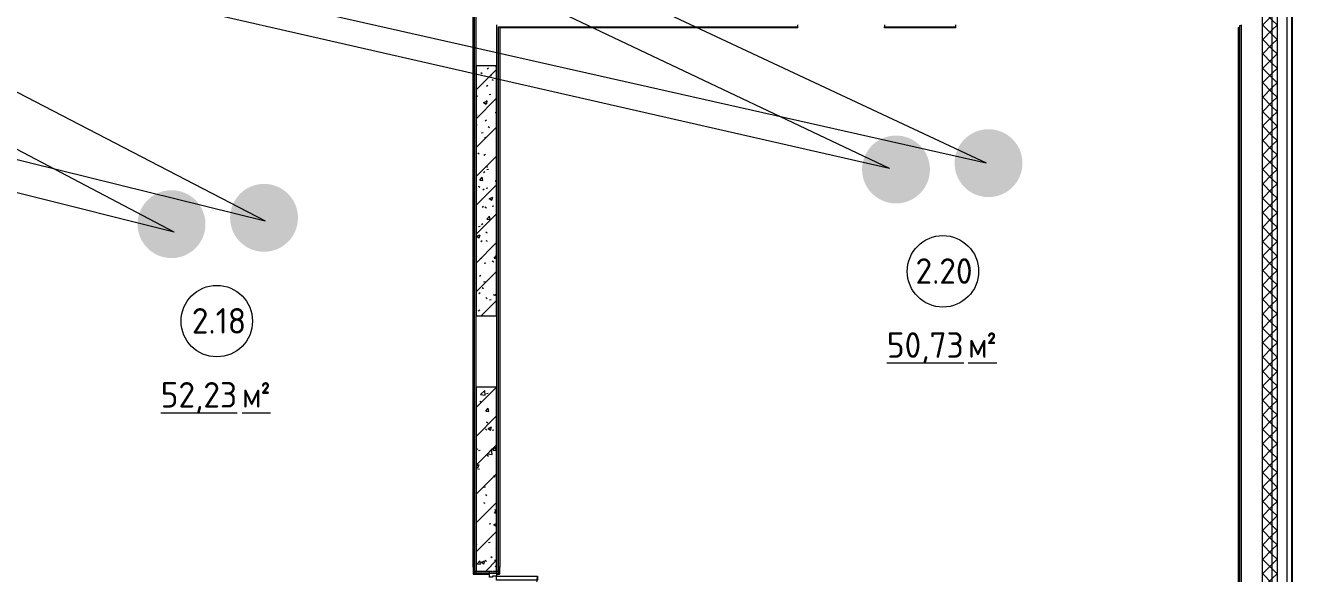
# Model space of a CAD drawing. Header units: millimetres. Extents: x -584918 to 2941280, y 3000189 to 4229862.
# Drawn here: x 201394 to 213811, y 3822791 to 3828161 of the extents above; entities that cross this region are included whole.
import ezdxf

# ---------------------------------------------------------------- set-up
doc = ezdxf.new("R2010")
doc.units = ezdxf.units.MM
doc.linetypes.add('ASVP_Невидимые', pattern=[5, 3, -2])
for name, color, linetype, lineweight in [('Двери', 7, 'Continuous', 0), ('Марки помещений', 7, 'Continuous', 0), ('Обобщенные модели', 7, 'Continuous', 0), ('Перекрытие', 7, 'Continuous', 0), ('Стены внутренние', 7, 'Continuous', 0), ('Стены наружные', 7, 'Continuous', 0), ('Стены несущие', 7, 'Continuous', 0), ('Стены отделка', 7, 'Continuous', 0), ('Стены перегородки', 7, 'Continuous', 0), ('Стены штриховка', 7, 'Continuous', 0), ('экспертиза ДУ', 1, 'Continuous', 0), ('экспертиза ДУ пояснения', 6, 'Continuous', 0)]:
    doc.layers.add(name, color=color, linetype=linetype, lineweight=lineweight)
doc.styles.add('GOST Common_2', font='', dxfattribs={"height": 500})
doc.styles.add('GOST Common_3', font='', dxfattribs={"width": 0.9, "height": 500})
doc.styles.get('GOST Common_2').set_extended_font_data('GOST Common')
doc.styles.get('GOST Common_3').set_extended_font_data('GOST Common')
pattern_1 = [(45, (184030.3, 3824416.36), (-141.4214, 141.4214), [])]
pattern_2 = [(50, (184030.3, 3824416.36), (364.368, -31.8783), [38.1, -419.1]), (355, (184030.3, 3824416.36), (-70.486, 382.113), [30.48, -335.28]), (100.451, (184060.67, 3824413.7), (293.885, 350.2334), [32.38, -356.18]), (46.184, (184030.3, 3824517.96), (542.1585, -84.086), [57.15, -628.65]), (96.636, (184075.5, 3824510.96), (474.805, 494.855), [48.57, -534.27]), (351.184, (184030.3, 3824517.96), (474.81, 494.85), [45.72, -502.92]), (21, (184081.1, 3824492.56), (303.2285, -204.5305), [38.1, -419.1]), (326, (184081.1, 3824492.56), (123.604, 368.376), [30.48, -335.28]), (71.451, (184106.37, 3824475.52), (426.834, 163.843), [32.38, -356.18]), (37.5, (184030.3, 3824416.36), (6.17665, 169.11015), [16.764, -314.452, 16.764, -323.596, -336.55]), (37.5, (184030.3, 3824416.36), (6.17665, 169.11015), [-671.576, 16.764, -319.786]), (7.5, (184030.3, 3824416.36), (133.6389, 200.3615), [16.764, -177.292, 16.764, -306.832, -128.27]), (7.5, (184030.3, 3824416.36), (133.6389, 200.3615), [-517.652, 16.764, -111.506]), (327.5, (183917.02, 3824416.36), (271.1818, -11.4584), [16.764, -110.236, 16.764, -379.476, -525.78]), (327.5, (183917.02, 3824416.36), (271.1818, -11.4584), [-523.24, 16.764, -509.016]), (317.5, (183866.22, 3824416.36), (296.2585, 50.8528), [16.764, -148.336, 16.764, -246.38, -373.38]), (317.5, (183866.22, 3824416.36), (296.2585, 50.8528), [-428.244, 16.764, -356.616])]
pattern_3 = [(45, (184030.3, 3824416.36), (-70.71068, 70.71068), []), (135, (184030.3, 3824416.36), (-70.71068, -70.71068), [])]

# ---------------------------------------------------------------- blocks, each defined once
blk = doc.blocks.new('ASVP_ДверьДеревянная_2 полотна - Межкомнатная 1300х2000h_полотна_ Г Л _1220 в свету_-7189999-АР Этаж 02')
at = {"layer": 'Двери', "lineweight": 18}
for p, q in [((650, 1000), (610, 1000)), ((610, 1000), (610, 100)), ((650, 100), (650, 1000)), ((-650, 500), (-610, 500)), ((-650, 100), (-650, 500)), ((-610, 500), (-610, 100)), ((-680, 100), (-650, 100)), ((-680, 30), (-680, 100)), ((-640, 30), (-680, 30)), ((-610, 100), (-650, 100)), ((-650, 100), (-650, 60)), ((-650, 60), (-640, 60)), ((-640, 60), (-640, 30)), ((610, 100), (650, 100)), ((650, 60), (640, 60)), ((640, 60), (640, 30)), ((640, 30), (680, 30)), ((680, 100), (650, 100)), ((650, 100), (650, 60)), ((680, 30), (680, 100))]:
    blk.add_line(p, q, dxfattribs=at)
at = {"layer": 'Двери', "linetype": 'ASVP_Невидимые', "lineweight": 18}
for p, q in [((-700, 100), (-680, 100)), ((-700, 30), (-700, 100)), ((-680, 30), (-700, 30)), ((-680, 100), (-680, 30)), ((700, 100), (680, 100)), ((680, 100), (680, 30)), ((680, 30), (700, 30)), ((700, 30), (700, 100))]:
    blk.add_line(p, q, dxfattribs=at)
at = {"layer": 'Двери'}
for centre, radius, start, end in [((650, 100), 900, 90, 180), ((-650, 100), 400, 360, 90)]:
    blk.add_arc(centre, radius, start, end, dxfattribs=at)
blk = doc.blocks.new('ASVP_НАЛИЧНИК МДФ_Двери - Наличник дверной МДФ-7405303-АР Этаж 02')
at = {"layer": 'Обобщенные модели'}
for p, q in [((-680, 150), (-680, -1)), ((-670, -5), (-670, 150)), ((670, 150), (670, -5)), ((680, -1), (680, 150)), ((-681, 0), (-740, 0)), ((-740, 0), (-740, -5)), ((-681, -1), (-681, 0)), ((740, 0), (681, 0)), ((681, 0), (681, -1)), ((740, -5), (740, 0)), ((-735, -10), (-675, -10)), ((-680, -1), (-681, -1)), ((675, -10), (735, -10)), ((681, -1), (680, -1))]:
    blk.add_line(p, q, dxfattribs=at)
for centre, start, end in [((-735, -5), 180, 270), ((-675, -5), 270, 360), ((675, -5), 180, 270), ((735, -5), 270, 360)]:
    blk.add_arc(centre, 5, start, end, dxfattribs=at)
blk = doc.blocks.new('ASVP_НАЛИЧНИК МДФ_Двери - Наличник дверной МДФ-7488626-АР Этаж 02')
at = {"layer": 'Обобщенные модели'}
for p, q in [((-681, 0), (-740, 0)), ((-740, 0), (-740, -5)), ((-681, -1), (-681, 0)), ((-680, 20), (-680, -1)), ((-670, -5), (-670, 20)), ((670, 20), (670, -5)), ((680, -1), (680, 20)), ((740, 0), (681, 0)), ((681, 0), (681, -1)), ((740, -5), (740, 0)), ((-735, -10), (-675, -10)), ((-680, -1), (-681, -1)), ((675, -10), (735, -10)), ((681, -1), (680, -1))]:
    blk.add_line(p, q, dxfattribs=at)
for centre, start, end in [((-735, -5), 180, 270), ((-675, -5), 270, 360), ((675, -5), 180, 270), ((735, -5), 270, 360)]:
    blk.add_arc(centre, 5, start, end, dxfattribs=at)
blk = doc.blocks.new('ASVP_Марка_Помещение_ДваЗначения - Номер Площадь-685795-АР Этаж 02')
at = {"layer": 'Марки помещений'}
blk.add_circle((0, 0), 3.5, dxfattribs=at)

msp = doc.modelspace()

# ---------------------------------------------------------------- hatches: boundary and pattern name
at = {"layer": 'Стены внутренние'}
h = msp.add_hatch(dxfattribs=at)
h.set_pattern_fill('FP_1', color=256, style=0, pattern_type=2)
h.set_pattern_definition(pattern_1)
h.paths.add_polyline_path([(206011.203, 3825315.697), (206011.203, 3827765.697), (205811.203, 3827765.697), (205811.203, 3825315.697)])
h = msp.add_hatch(dxfattribs=at)
h.set_pattern_fill('FP_2', color=256, style=0, pattern_type=2)
h.set_pattern_definition(pattern_2)
h.paths.add_polyline_path([(206011.203, 3825315.697), (206011.203, 3827765.697), (205811.203, 3827765.697), (205811.203, 3825315.697)])
h = msp.add_hatch(dxfattribs=at)
h.set_pattern_fill('FP_1', color=256, style=0, pattern_type=2)
h.set_pattern_definition(pattern_1)
h.paths.add_polyline_path([(205811.203, 3822815.697), (206011.203, 3822815.697), (206011.203, 3824615.697), (205811.203, 3824615.697), (205811.203, 3823631.233)])
h = msp.add_hatch(dxfattribs=at)
h.set_pattern_fill('FP_2', color=256, style=0, pattern_type=2)
h.set_pattern_definition(pattern_2)
h.paths.add_polyline_path([(205811.203, 3822815.697), (206011.203, 3822815.697), (206011.203, 3824615.697), (205811.203, 3824615.697), (205811.203, 3823631.233)])
at = {"layer": 'Стены наружные'}
h = msp.add_hatch(dxfattribs=at)
h.set_pattern_fill('FP_36', color=256, style=0, pattern_type=2)
h.set_pattern_definition(pattern_3)
h.paths.add_polyline_path([(213661.203, 3820815.697), (213661.203, 3833515.697), (213611.203, 3833515.697), (213611.203, 3820815.697)])
h.paths.add_polyline_path([(213611.203, 3834715.697), (213661.203, 3834715.697), (213661.203, 3835330.58), (213611.203, 3835350.729), (213611.203, 3835195.977)])
h = msp.add_hatch(dxfattribs=at)
h.set_pattern_fill('FP_36', color=256, style=0, pattern_type=2)
h.set_pattern_definition(pattern_3)
h.paths.add_polyline_path([(213611.203, 3820865.697), (213611.203, 3833515.697), (213511.203, 3833515.697), (213511.203, 3820865.697)])
h.paths.add_polyline_path([(213511.203, 3834715.697), (213611.203, 3834715.697), (213611.203, 3835242.915), (213511.203, 3835283.213), (213511.203, 3835195.977)])
at = {"layer": 'экспертиза ДУ', "lineweight": 0}
h = msp.add_hatch(color=30, dxfattribs=at)
edge = h.paths.add_edge_path()
edge.add_arc((210831.199, 3826811.055), 332.544, 0, 360)
h = msp.add_hatch(color=5, dxfattribs=at)
edge = h.paths.add_edge_path()
edge.add_arc((209924.778, 3826749.097), 332.544, 0, 360)
h = msp.add_hatch(color=5, dxfattribs=at)
edge = h.paths.add_edge_path()
edge.add_arc((202826.029, 3826213.487), 332.544, 0, 360)
h = msp.add_hatch(color=30, dxfattribs=at)
edge = h.paths.add_edge_path()
edge.add_arc((203732.45, 3826275.445), 332.544, 0, 360)

# ---------------------------------------------------------------- linework, layer by layer
at = {"layer": 'Перекрытие'}
for p, q in [((213311.203, 3828155.697), (213311.203, 3828165.697)), ((205811.203, 3822795.697), (205811.203, 3822815.697))]:
    msp.add_line(p, q, dxfattribs=at)
at = {"layer": 'Стены внутренние'}
for p, q in [((205781.203, 3822855.697), (205781.203, 3828395.697)), ((208961.203, 3828135.697), (206041.203, 3828135.697)), ((206041.203, 3828135.697), (206041.203, 3822855.697)), ((208961.203, 3828135.697), (208961.203, 3828145.697)), ((209811.203, 3828135.697), (209811.203, 3828145.697)), ((210511.203, 3828135.697), (209811.203, 3828135.697)), ((210511.203, 3828135.697), (210511.203, 3828145.697)), ((213281.203, 3821195.697), (213281.203, 3828140.697)), ((213281.203, 3828140.697), (213291.203, 3828140.697)), ((205781.203, 3822855.697), (205786.203, 3822855.697)), ((206041.203, 3822855.697), (206036.203, 3822855.697))]:
    msp.add_line(p, q, dxfattribs=at)
at = {"layer": 'Стены несущие'}
for p, q in [((206011.203, 3827765.697), (205811.203, 3827765.697)), ((205811.203, 3827765.697), (205811.203, 3825315.697)), ((206011.203, 3825315.697), (206011.203, 3827765.697)), ((205811.203, 3825315.697), (206011.203, 3825315.697)), ((206011.203, 3824615.697), (205811.203, 3824615.697)), ((205811.203, 3824615.697), (205811.203, 3822815.697)), ((205811.203, 3822815.697), (205811.203, 3824615.697)), ((206011.203, 3822815.697), (206011.203, 3824615.697)), ((206011.203, 3824615.697), (206011.203, 3822815.697)), ((205811.203, 3822815.697), (205941.203, 3822815.697))]:
    msp.add_line(p, q, dxfattribs=at)
at = {"layer": 'Стены отделка'}
for p, q in [((213753.203, 3833515.697), (213753.203, 3819923.697)), ((213811.203, 3819865.697), (213811.203, 3833540.697)), ((205791.203, 3828385.697), (205791.203, 3822815.697)), ((205811.203, 3824615.697), (205811.203, 3828365.697)), ((206011.203, 3828165.697), (206011.203, 3824615.697)), ((206031.203, 3828145.697), (208961.203, 3828145.697)), ((206031.203, 3822815.697), (206031.203, 3828145.697)), ((208961.203, 3828145.697), (208961.203, 3828165.697)), ((209811.203, 3828165.697), (209811.203, 3828145.697)), ((209811.203, 3828145.697), (210511.203, 3828145.697)), ((210511.203, 3828145.697), (210511.203, 3828165.697)), ((213311.203, 3828155.697), (213291.203, 3828155.697)), ((213291.203, 3828155.697), (213291.203, 3821185.697)), ((213311.203, 3821165.697), (213311.203, 3828155.697)), ((205791.203, 3822815.697), (205811.203, 3822815.697)), ((206011.203, 3822815.697), (206031.203, 3822815.697))]:
    msp.add_line(p, q, dxfattribs=at)
at = {"layer": 'Стены перегородки'}
for p, q in [((213511.203, 3833515.697), (213511.203, 3820965.697)), ((213661.203, 3820815.697), (213661.203, 3833515.697))]:
    msp.add_line(p, q, dxfattribs=at)
at = {"layer": 'Стены штриховка'}
for p, q in [((213611.203, 3820865.697), (213611.203, 3833515.697)), ((213803.203, 3819873.697), (213803.203, 3833540.697))]:
    msp.add_line(p, q, dxfattribs=at)
at = {"layer": 'экспертиза ДУ'}
for points in [[(202853.373, 3826133.956), (104537.279, 3850758.128)], [(104537.279, 3850758.128), (203742.915, 3826246.124)], [(209860.825, 3826760.098), (104537.279, 3850758.128)], [(104537.279, 3850758.128), (210809.562, 3826812.887)]]:
    msp.add_lwpolyline(points, dxfattribs=at)
at = {"layer": 'экспертиза ДУ пояснения'}
for points in [[(202853.373, 3826133.956), (127632.222, 3865719.663)], [(127632.222, 3865719.663), (203742.915, 3826246.124)], [(209860.825, 3826760.098), (127632.222, 3865719.663)], [(127632.222, 3865719.663), (210809.562, 3826812.887)]]:
    msp.add_lwpolyline(points, dxfattribs=at)

# ---------------------------------------------------------------- block references
at = {"layer": 'Двери', "rotation": 269.9999999999999}
msp.add_blockref('ASVP_ДверьДеревянная_2 полотна - Межкомнатная 1300х2000h_полотна_ Г Л _1220 в свету_-7189999-АР Этаж 02', (205911.203, 3822115.697), dxfattribs=at)
at = {"layer": 'Марки помещений', "xscale": 99.99999999999993, "yscale": 99.99999999999993, "zscale": 99.99999999999993}
for p in [(210384.457, 3825751.558), (203269.445, 3825264.01)]:
    msp.add_blockref('ASVP_Марка_Помещение_ДваЗначения - Номер Площадь-685795-АР Этаж 02', p, dxfattribs=at)
at = {"layer": 'Обобщенные модели'}
for name, p, rotation in [('ASVP_НАЛИЧНИК МДФ_Двери - Наличник дверной МДФ-7405303-АР Этаж 02', (205791.203, 3822115.697), 269.9999999999999), ('ASVP_НАЛИЧНИК МДФ_Двери - Наличник дверной МДФ-7488626-АР Этаж 02', (206031.203, 3822115.697), 89.99999999999972)]:
    msp.add_blockref(name, p, dxfattribs=dict(at, rotation=rotation))

# ---------------------------------------------------------------- texts
at = {"layer": 'Марки помещений', "char_height": 250, "attachment_point": 1}
for s, insert, width, style in [('2.20', (210115.799, 3825879.283), 663.79725, 'GOST Common_2'), ('2.18', (203024.638, 3825391.735), 606.07575, 'GOST Common_2'), ('\\L50,73 ', (209835.013, 3825154.753), 966.83512, 'GOST Common_2'), ('\\L\\fGOST Common|b0|i0|c238|p34|;\\W.9;\\L²', (210811.326, 3825154.753), 165.94931, 'GOST Common_3'), ('\\L\\fGOST Common|b0|i0|c204|p34|;\\W.9;\\Lм', (210632.732, 3825154.753), 216.45562, 'GOST Common_2'), ('\\L52,23 ', (202720.002, 3824667.204), 966.83512, 'GOST Common_2'), ('\\L\\fGOST Common|b0|i0|c238|p34|;\\W.9;\\L²', (203696.314, 3824667.204), 165.94931, 'GOST Common_3'), ('\\L\\fGOST Common|b0|i0|c204|p34|;\\W.9;\\Lм', (203517.721, 3824667.204), 216.45562, 'GOST Common_2')]:
    msp.add_mtext(s, dxfattribs=dict(at, insert=insert, width=width, style=style))

doc.saveas('drawing.dxf')
